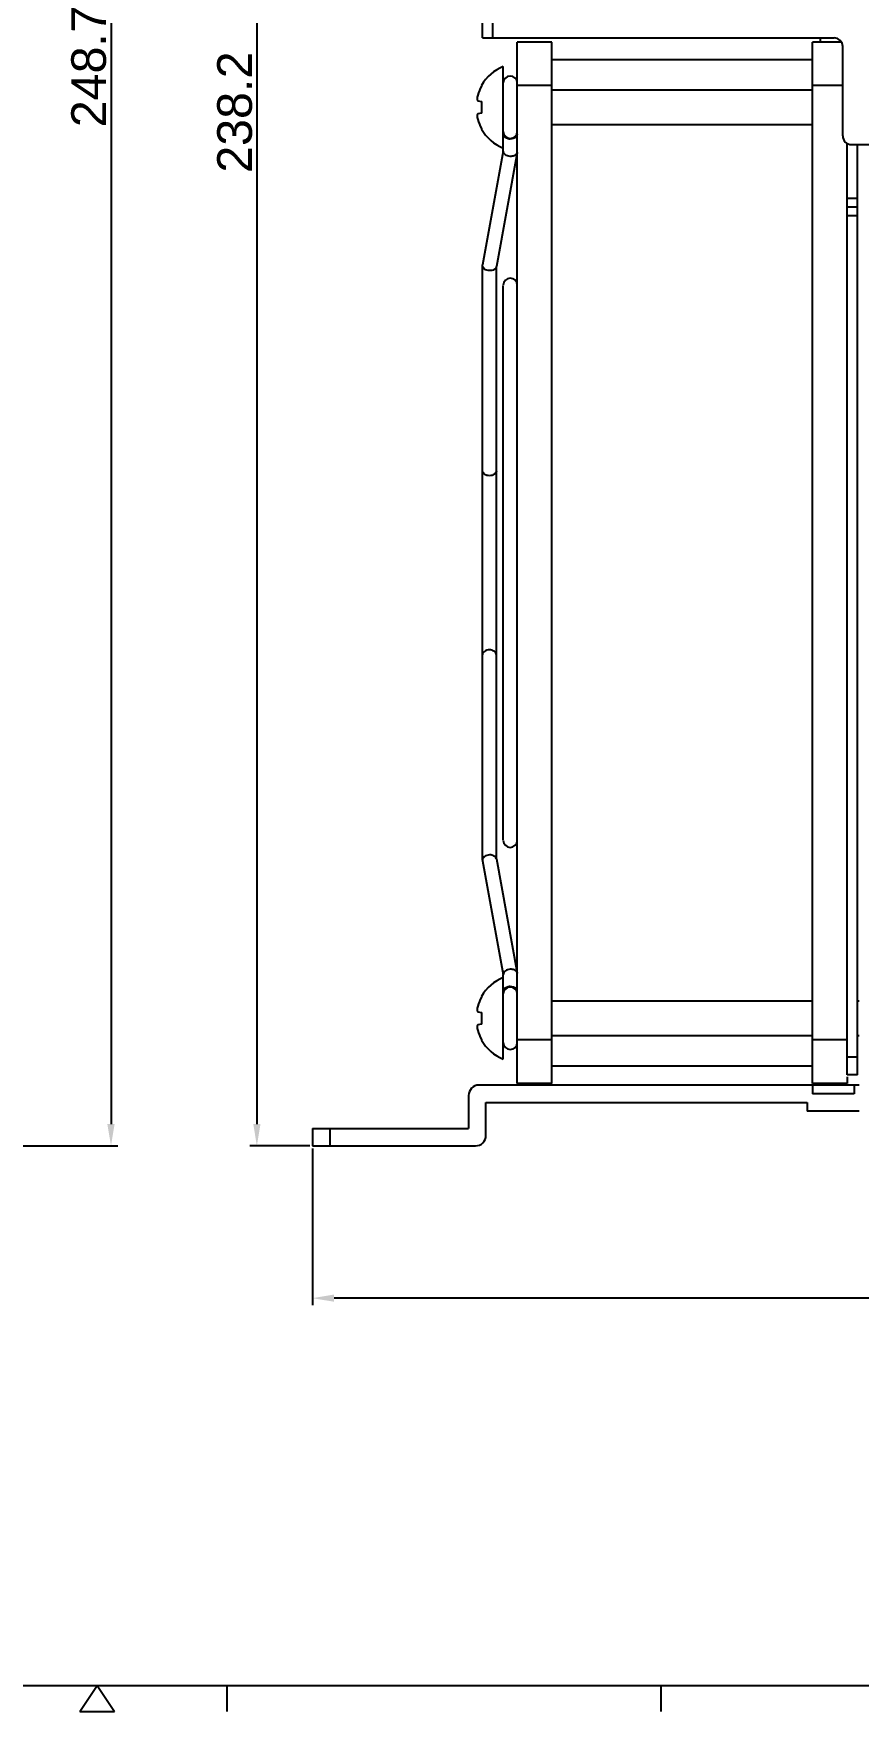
# Model space of a CAD drawing. Header units: millimetres. Extents: x 12659 to 13466, y -343 to 215.
# Drawn here: x 12840.6 to 12935.6, y -342.2 to -148.8 of the extents above; entities that cross this region are included whole.
import ezdxf

# ---------------------------------------------------------------- set-up
doc = ezdxf.new("R2010")
doc.units = ezdxf.units.MM
doc.header["$PDMODE"] = 3
doc.header["$PDSIZE"] = 1
doc.layers.get('0').update_dxf_attribs({"linetype": 'CONTINUOUS'})
doc.layers.get('Defpoints').update_dxf_attribs({"linetype": 'CONTINUOUS'})
doc.layers.add('Dim', color=1, linetype='CONTINUOUS')
doc.styles.add('OMI-1', font='arial.ttf', dxfattribs={"oblique": 1})
doc.dimstyles.new('1', dxfattribs={"dimtxt": 4, "dimasz": 2.5, "dimexe": 0.8, "dimexo": 0.3, "dimgap": 0.5, "dimtad": 1, "dimtoh": 1, "dimdec": 1, "dimzin": 0, "dimdsep": 46, "dimtxsty": 'OMI-1', "dimcen": 0, "dimclrd": 256, "dimclre": 256, "dimclrt": 256, "dimadec": 0, "dimazin": 0, "dimtfac": 0.8, "dimtdec": 1, "dimtix": 1, "dimtmove": 0, "dimatfit": 3, "dimfxl": 1, "dimtolj": 1, "dimtzin": 0, "dimarcsym": 0})

# ---------------------------------------------------------------- blocks, each defined once
blk = doc.blocks.new('*D6277')
at = {"layer": 'Defpoints', "color": 0}
for p in [(12872.72, -276.97), (13236.72, -276.97), (12872.72, -294.53)]:
    blk.add_point(p, dxfattribs=at)
at = {"layer": 'Dim', "lineweight": -2}
for p, q in [((12872.72, -277.27), (12872.72, -295.33)), ((13236.72, -277.27), (13236.72, -295.33)), ((13234.22, -294.53), (12875.22, -294.53))]:
    blk.add_line(p, q, dxfattribs=at)
at = {"layer": 'Dim'}
for points in [[(12875.22, -294.11), (12875.22, -294.94), (12872.72, -294.53)], [(13234.22, -294.94), (13234.22, -294.11), (13236.72, -294.53)]]:
    blk.add_solid(points, dxfattribs=at)
at = {"layer": 'Dim', "insert": (13054.72, -291.98), "char_height": 4, "attachment_point": 5, "style": 'OMI-1'}
blk.add_mtext('\\A1;364.0', dxfattribs=at)
blk = doc.blocks.new('*D6280')
at = {"layer": 'Defpoints', "color": 0}
for p in [(12891.92, -38.77), (12866.33, -276.97), (12872.72, -276.97)]:
    blk.add_point(p, dxfattribs=at)
at = {"layer": 'Dim', "lineweight": -2}
for p, q in [((12891.62, -38.77), (12865.53, -38.77)), ((12866.33, -41.27), (12866.33, -274.47)), ((12872.42, -276.97), (12865.53, -276.97))]:
    blk.add_line(p, q, dxfattribs=at)
at = {"layer": 'Dim'}
for points in [[(12866.75, -41.27), (12865.92, -41.27), (12866.33, -38.77)], [(12865.92, -274.47), (12866.75, -274.47), (12866.33, -276.97)]]:
    blk.add_solid(points, dxfattribs=at)
at = {"layer": 'Dim', "insert": (12863.79, -157.87), "char_height": 4, "attachment_point": 5, "rotation": 90, "style": 'OMI-1'}
blk.add_mtext('\\A1;238.2', dxfattribs=at)
blk = doc.blocks.new('*D6281')
at = {"layer": 'Defpoints', "color": 0}
for p in [(12793.74, -28.27), (12817.2, -276.97), (12849.53, -276.97)]:
    blk.add_point(p, dxfattribs=at)
at = {"layer": 'Dim', "lineweight": -2}
for p, q in [((12794.04, -28.27), (12850.33, -28.27)), ((12849.53, -30.77), (12849.53, -274.47)), ((12817.5, -276.97), (12850.33, -276.97))]:
    blk.add_line(p, q, dxfattribs=at)
at = {"layer": 'Dim'}
for points in [[(12849.94, -30.77), (12849.11, -30.77), (12849.53, -28.27)], [(12849.11, -274.47), (12849.94, -274.47), (12849.53, -276.97)]]:
    blk.add_solid(points, dxfattribs=at)
at = {"layer": 'Dim', "insert": (12846.98, -152.62), "char_height": 4, "attachment_point": 5, "rotation": 90, "style": 'OMI-1'}
blk.add_mtext('\\A1;248.7', dxfattribs=at)

msp = doc.modelspace()

# ---------------------------------------------------------------- linework, layer by layer
at = {"color": 7, "linetype": 'Continuous'}
for p, q in [((12892.32, -149.27), (12892.32, -56.37)), ((12893.52, -149.27), (12893.52, -56.77)), ((12892.32, -149.27), (12932.82, -149.27)), ((12896.32, -269.77), (12896.32, -149.77)), ((12900.32, -149.77), (12896.32, -149.77)), ((12900.32, -269.77), (12900.32, -149.77)), ((12930.32, -269.77), (12930.32, -149.77)), ((12933.68, -149.77), (12930.32, -149.77)), ((12931.22, -149.27), (12931.22, -149.77)), ((12933.82, -160.57), (12933.82, -150.27)), ((12894.72, -162.33), (12894.72, -152.57)), ((12900.32, -151.77), (12930.32, -151.77)), ((12891.78, -156.52), (12892.2, -156.59)), ((12892.2, -154.75), (12892.2, -154.85)), ((12892.2, -156.59), (12892.2, -157.96)), ((12900.32, -154.77), (12896.32, -154.77)), ((12900.32, -155.27), (12930.32, -155.27)), ((12933.82, -154.77), (12930.32, -154.77)), ((12892.2, -157.96), (12891.78, -158.03)), ((12892.2, -159.7), (12892.2, -159.79)), ((12900.32, -159.27), (12930.32, -159.27)), ((12894.72, -162.33), (12892.33, -175.43)), ((12934.32, -268.77), (12934.32, -161.43)), ((12934.82, -161.57), (13218.12, -161.57)), ((12935.52, -268.77), (12935.52, -161.57)), ((12896.32, -162.47), (12893.92, -175.64)), ((12935.52, -167.77), (12934.32, -167.77)), ((12935.52, -168.77), (12934.32, -168.77)), ((12935.52, -169.77), (12934.32, -169.77)), ((12892.32, -175.5), (12892.33, -175.43)), ((12892.32, -244.05), (12892.32, -175.5)), ((12893.92, -243.9), (12893.92, -175.64)), ((12894.72, -241.75), (12894.72, -177.8)), ((12892.32, -244.05), (12892.33, -244.12)), ((12892.33, -244.12), (12894.72, -257.22)), ((12893.92, -243.9), (12896.32, -257.07)), ((12894.72, -266.97), (12894.72, -257.22)), ((12892.2, -259.75), (12892.2, -259.85)), ((12900.32, -260.27), (12930.32, -260.27)), ((12935.52, -260.27), (12935.72, -260.27)), ((12891.78, -261.52), (12892.2, -261.59)), ((12892.2, -262.96), (12891.78, -263.03)), ((12892.2, -261.59), (12892.2, -262.96)), ((12892.2, -264.7), (12892.2, -264.79)), ((12900.32, -264.77), (12896.32, -264.77)), ((12900.32, -264.27), (12930.32, -264.27)), ((12934.32, -264.77), (12930.32, -264.77)), ((12935.52, -264.27), (12935.72, -264.27)), ((12935.52, -266.77), (12934.32, -266.77)), ((12900.32, -267.77), (12930.32, -267.77)), ((12935.52, -268.77), (12934.32, -268.77)), ((12935.72, -269.97), (12891.92, -269.97)), ((12900.32, -269.77), (12896.32, -269.77)), ((12934.32, -269.77), (12930.32, -269.77)), ((12930.32, -269.97), (12930.32, -270.97)), ((12934.32, -269.01), (12934.32, -269.77)), ((12935.12, -269.97), (12935.12, -270.97)), ((12890.72, -271.17), (12890.72, -274.97)), ((12892.72, -275.77), (12892.72, -271.97)), ((12892.72, -271.97), (12929.72, -271.97)), ((12929.72, -271.97), (12929.72, -272.97)), ((12935.12, -270.97), (12930.32, -270.97)), ((12935.72, -272.97), (12929.72, -272.97)), ((12872.72, -274.97), (12872.72, -276.97)), ((12872.72, -274.97), (12890.72, -274.97)), ((12874.72, -274.97), (12874.72, -276.97)), ((12872.72, -276.97), (12891.52, -276.97))]:
    msp.add_line(p, q, dxfattribs=at)
for p, q in [((12662.92, -339.16), (13462.92, -339.16)), ((12845.92, -342.16), (12847.92, -339.16)), ((12847.92, -339.16), (12849.92, -342.16)), ((12862.92, -342.16), (12862.92, -339.16)), ((12912.92, -342.16), (12912.92, -339.16)), ((12845.92, -342.16), (12849.92, -342.16))]:
    msp.add_line(p, q)
for centre, radius, start, end in [((12932.82, -150.27), 1, 0, 90), ((12896.57, -157.27), 5.05, 111.5019, 150.0855), ((12895.52, -154.47), 0.8, 0, 180), ((12896.68, -157.27), 5.1, 151.6885, 163.9775), ((12896.68, -157.28), 5.1, 196.0225, 208.3115), ((12896.57, -157.27), 5.05, 209.9145, 248.4981), ((12895.52, -160.07), 0.8, 180, 0), ((12895.52, -159.8), 1.12, 261.9856, 269.9885), ((12934.82, -160.57), 1, 180, 270), ((12895.52, -177.77), 0.8, 0, 180), ((12895.52, -241.77), 0.8, 180, 0), ((12896.57, -262.27), 5.05, 111.5019, 150.0855), ((12895.52, -259.47), 0.8, 0, 180), ((12895.52, -259.74), 1.12, 90.0115, 98.0144), ((12896.68, -262.27), 5.1, 151.6885, 163.9775), ((12896.68, -262.28), 5.1, 196.0225, 208.3115), ((12896.57, -262.27), 5.05, 209.9145, 248.4981), ((12895.52, -265.07), 0.8, 180, 0), ((12891.92, -271.17), 1.2, 90, 180), ((12891.52, -275.77), 1.2, 270, 0)]:
    msp.add_arc(centre, radius, start, end, dxfattribs=at)
for points, knots in [([(12891.78, -155.86), (12891.76, -155.94), (12891.73, -156.06), (12891.71, -156.21), (12891.71, -156.31), (12891.71, -156.39), (12891.72, -156.45), (12891.75, -156.5), (12891.77, -156.52), (12891.78, -156.52)], [0, 0, 0, 0, 0.361416, 0.524671, 0.668214, 0.787316, 0.879666, 0.947247, 1, 1, 1, 1]), ([(12891.78, -158.03), (12891.77, -158.03), (12891.75, -158.05), (12891.72, -158.09), (12891.71, -158.16), (12891.71, -158.24), (12891.71, -158.34), (12891.73, -158.49), (12891.76, -158.61), (12891.78, -158.69)], [0, 0, 0, 0, 0.05272, 0.12024, 0.21252, 0.33157, 0.475116, 0.638432, 1, 1, 1, 1]), ([(12895.08, -160.83), (12894.98, -160.78), (12894.8, -160.66), (12894.72, -160.45), (12894.72, -160.36)], [0, 0, 0, 0, 0.539224, 1, 1, 1, 1]), ([(12896.32, -160.36), (12896.32, -160.45), (12896.24, -160.66), (12896.07, -160.78), (12895.97, -160.83)], [0, 0, 0, 0, 0.460776, 1, 1, 1, 1]), ([(12895.52, -162.93), (12895.42, -162.93), (12895.22, -162.89), (12894.96, -162.76), (12894.77, -162.57), (12894.72, -162.4), (12894.72, -162.33)], [0, 0, 0, 0, 0.285547, 0.553715, 0.790921, 1, 1, 1, 1]), ([(12895.37, -160.91), (12895.34, -160.91), (12895.24, -160.89), (12895.15, -160.86), (12895.08, -160.83)], [0, 0, 0, 0, 0.257019, 1, 1, 1, 1]), ([(12895.97, -160.83), (12895.93, -160.84), (12895.79, -160.9), (12895.64, -160.92), (12895.52, -160.92)], [0, 0, 0, 0, 0.241602, 1, 1, 1, 1]), ([(12896.26, -162.62), (12896.19, -162.72), (12895.95, -162.9), (12895.67, -162.94), (12895.52, -162.93)], [0, 0, 0, 0, 0.457991, 1, 1, 1, 1]), ([(12893.12, -176.1), (12893.02, -176.09), (12892.82, -176.06), (12892.56, -175.93), (12892.37, -175.74), (12892.32, -175.57), (12892.32, -175.5)], [0, 0, 0, 0, 0.285546, 0.553714, 0.790921, 1, 1, 1, 1]), ([(12893.79, -175.88), (12893.75, -175.92), (12893.56, -176.06), (12893.31, -176.11), (12893.12, -176.1)], [0, 0, 0, 0, 0.227245, 1, 1, 1, 1]), ([(12893.92, -175.64), (12893.91, -175.66), (12893.89, -175.75), (12893.83, -175.83), (12893.79, -175.88)], [0, 0, 0, 0, 0.241559, 1, 1, 1, 1]), ([(12893.12, -199.73), (12893.02, -199.73), (12892.82, -199.71), (12892.56, -199.59), (12892.37, -199.4), (12892.32, -199.24), (12892.32, -199.17)], [0, 0, 0, 0, 0.28797, 0.555345, 0.790533, 1, 1, 1, 1]), ([(12893.92, -199.17), (12893.92, -199.24), (12893.87, -199.4), (12893.69, -199.59), (12893.43, -199.71), (12893.23, -199.73), (12893.12, -199.73)], [0, 0, 0, 0, 0.209467, 0.444655, 0.71203, 1, 1, 1, 1]), ([(12893.12, -219.81), (12893.02, -219.81), (12892.82, -219.84), (12892.56, -219.96), (12892.37, -220.14), (12892.32, -220.3), (12892.32, -220.38)], [0, 0, 0, 0, 0.28797, 0.555345, 0.790533, 1, 1, 1, 1]), ([(12893.92, -220.38), (12893.92, -220.3), (12893.87, -220.14), (12893.69, -219.96), (12893.43, -219.84), (12893.23, -219.81), (12893.12, -219.81)], [0, 0, 0, 0, 0.209467, 0.444655, 0.71203, 1, 1, 1, 1]), ([(12893.12, -243.45), (12893.02, -243.45), (12892.82, -243.49), (12892.56, -243.62), (12892.37, -243.81), (12892.32, -243.97), (12892.32, -244.05)], [0, 0, 0, 0, 0.285546, 0.553714, 0.790921, 1, 1, 1, 1]), ([(12893.79, -243.67), (12893.75, -243.63), (12893.56, -243.48), (12893.31, -243.44), (12893.12, -243.45)], [0, 0, 0, 0, 0.227245, 1, 1, 1, 1]), ([(12893.92, -243.9), (12893.91, -243.88), (12893.89, -243.79), (12893.83, -243.72), (12893.79, -243.67)], [0, 0, 0, 0, 0.241559, 1, 1, 1, 1]), ([(12895.52, -256.62), (12895.42, -256.62), (12895.22, -256.66), (12894.96, -256.79), (12894.77, -256.98), (12894.72, -257.14), (12894.72, -257.22)], [0, 0, 0, 0, 0.285547, 0.553715, 0.790921, 1, 1, 1, 1]), ([(12896.26, -256.93), (12896.19, -256.82), (12895.95, -256.65), (12895.67, -256.61), (12895.52, -256.62)], [0, 0, 0, 0, 0.457991, 1, 1, 1, 1]), ([(12895.08, -258.72), (12894.98, -258.76), (12894.8, -258.89), (12894.72, -259.09), (12894.72, -259.19)], [0, 0, 0, 0, 0.539224, 1, 1, 1, 1]), ([(12895.37, -258.63), (12895.34, -258.64), (12895.24, -258.65), (12895.15, -258.69), (12895.08, -258.72)], [0, 0, 0, 0, 0.257019, 1, 1, 1, 1]), ([(12895.97, -258.72), (12895.93, -258.7), (12895.79, -258.65), (12895.64, -258.62), (12895.52, -258.62)], [0, 0, 0, 0, 0.241602, 1, 1, 1, 1]), ([(12896.32, -259.19), (12896.32, -259.09), (12896.24, -258.89), (12896.07, -258.76), (12895.97, -258.72)], [0, 0, 0, 0, 0.460776, 1, 1, 1, 1]), ([(12891.78, -260.86), (12891.76, -260.94), (12891.73, -261.06), (12891.71, -261.21), (12891.71, -261.31), (12891.71, -261.39), (12891.72, -261.45), (12891.75, -261.5), (12891.77, -261.52), (12891.78, -261.52)], [0, 0, 0, 0, 0.361416, 0.524671, 0.668214, 0.787316, 0.879666, 0.947247, 1, 1, 1, 1]), ([(12891.78, -263.03), (12891.77, -263.03), (12891.75, -263.05), (12891.72, -263.09), (12891.71, -263.16), (12891.71, -263.24), (12891.71, -263.34), (12891.73, -263.49), (12891.76, -263.61), (12891.78, -263.69)], [0, 0, 0, 0, 0.05272, 0.12024, 0.21252, 0.33157, 0.475116, 0.638432, 1, 1, 1, 1])]:
    msp.add_open_spline(points, degree=3, knots=knots, dxfattribs=at)
for points in [[(12896.32, -162.47), (12896.31, -162.52), (12896.29, -162.57), (12896.26, -162.62)], [(12896.32, -257.07), (12896.31, -257.02), (12896.29, -256.97), (12896.26, -256.93)]]:
    msp.add_open_spline(points, degree=3, dxfattribs=at)

# ---------------------------------------------------------------- dimensions: what is measured, and where the dimension line sits
at = {"layer": 'Dim'}
for base, p1, p2, picture, middle in [((12849.53, -276.97), (12793.74, -28.27), (12817.2, -276.97), '*D6281', (12846.98, -152.62)), ((12866.33, -276.97), (12891.92, -38.77), (12872.72, -276.97), '*D6280', (12863.79, -157.87))]:
    dim = msp.add_linear_dim(base=base, p1=p1, p2=p2, angle=90, dimstyle='1', dxfattribs=at)
    dim.commit()
    dim.dimension.update_dxf_attribs({"geometry": picture, "text_midpoint": middle})
dim = msp.add_linear_dim(base=(12872.72, -294.53), p1=(13236.72, -276.97), p2=(12872.72, -276.97), dimstyle='1', dxfattribs=at)
dim.commit()
dim.dimension.update_dxf_attribs({"geometry": '*D6277', "text_midpoint": (13054.72, -291.98)})

doc.saveas('drawing.dxf')
